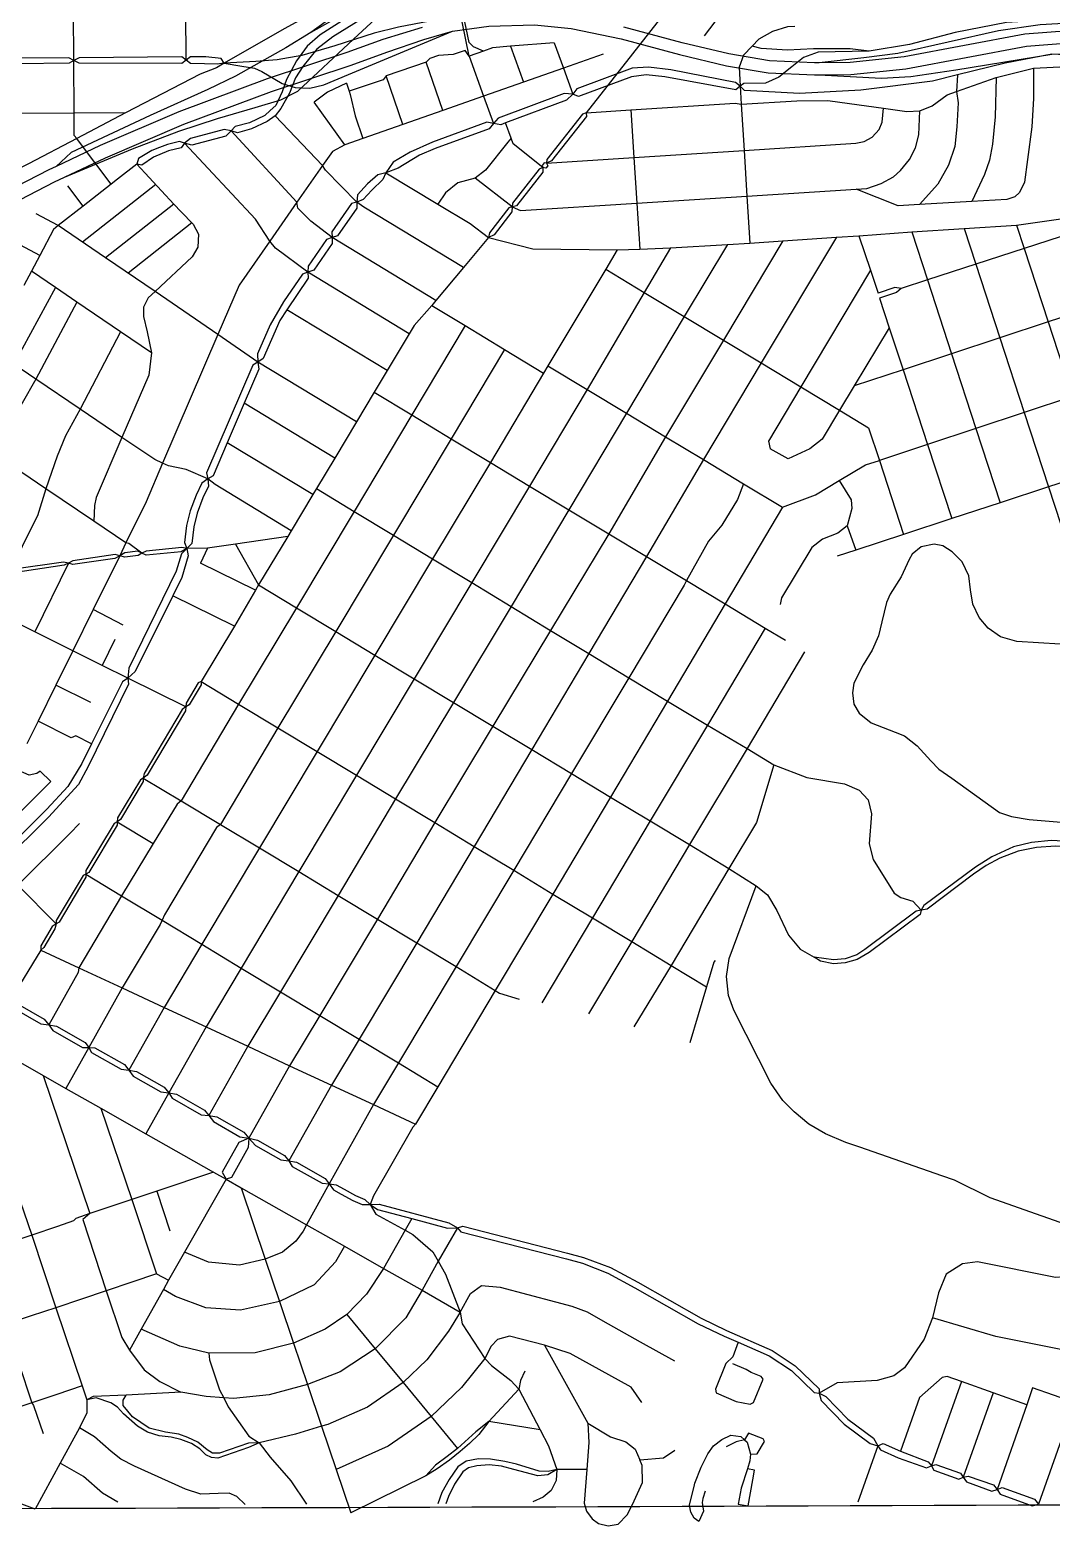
# Model space of a CAD drawing. Extents: x 0 to 264, y 89 to 356.
# Drawn here: x 126.27 to 159.92, y 90.95 to 140.43 of the extents above; entities that cross this region are included whole.
import ezdxf

# ---------------------------------------------------------------- set-up
doc = ezdxf.new("R2010")
doc.units = 0
doc.layers.get('0').update_dxf_attribs({"linetype": 'CONTINUOUS'})

msp = doc.modelspace()

# ---------------------------------------------------------------- linework, layer by layer
at = {"color": 4}
for points in [[(127.808081, 136.856831), (127.728706, 136.959357), (127.725404, 137.688063), (127.716593, 139.427701), (127.707774, 141.028428), (127.700055, 142.545373), (127.697786, 143.137379), (127.691236, 144.417299)], [(141.95447, 144.089879), (138.274558, 141.936831), (136.237266, 140.753925), (135.515172, 140.353742)], [(149.728812, 144.268472), (149.631798, 144.233194), (149.308783, 143.821988), (149.282339, 143.697412), (144.577153, 137.707909), (144.593691, 137.58223), (143.442755, 136.119306), (143.274082, 136.049853)], [(127.404591, 135.584627), (129.646937, 136.517284), (131.172701, 137.09606), (132.447109, 137.519393), (133.687343, 137.876579), (134.529601, 138.132343), (135.086327, 138.412361), (136.924079, 140.131049), (137.498447, 140.667935), (137.993436, 141.118827), (138.681353, 141.602796), (141.415381, 143.35125)], [(141.207022, 139.739689), (140.877394, 139.877492), (140.726363, 140.021911), (140.491546, 141.16954), (140.293107, 142.305044), (140.079236, 142.285204), (139.499357, 142.709638), (138.927197, 143.012806), (138.649383, 142.953274), (138.20841, 142.933431), (136.902032, 143.278493), (136.758714, 143.442755)], [(138.649383, 142.953272), (138.295504, 142.841926), (137.854532, 142.195903), (137.57341, 141.894938), (137.114799, 141.499167), (136.659496, 141.16954), (135.515172, 140.353742)], [(140.730772, 139.564401), (140.401144, 141.188282), (140.278776, 141.602796), (139.894028, 142.149601), (139.393524, 142.555296), (138.863256, 142.785702), (138.649383, 142.953272)], [(139.141067, 142.386623), (135.824956, 140.275468), (135.401623, 139.898439), (135.049949, 139.417778), (134.71481, 138.798213), (134.578107, 138.393619), (134.368644, 137.947135), (134.183436, 137.776258), (134.005947, 137.611996), (133.493315, 137.378282), (133.028089, 137.257014), (132.894697, 137.109287), (132.719408, 136.939514), (131.597135, 136.637449), (131.362317, 136.706901)], [(131.407518, 139.438724), (131.399785, 141.047171), (131.395397, 142.189287)], [(148.473143, 140.23909), (148.829228, 140.699905), (149.178699, 141.061502), (149.484072, 141.333801), (150.01875, 141.641381), (150.524766, 141.864072), (150.926049, 142.000772), (151.281034, 141.991966)], [(136.276952, 141.366875), (135.388395, 140.879601), (134.637639, 140.467292), (132.665391, 139.333994), (132.411831, 139.188472), (131.877153, 138.981217), (129.412117, 137.69909), (127.808081, 136.856831), (126.226093, 136.026703), (125.569046, 135.705895), (124.833724, 135.270435), (124.059817, 134.915453), (123.936345, 134.77875), (123.108421, 134.357621), (122.527438, 133.977284), (120.883714, 132.882569), (120.392032, 132.64224), (120.272968, 132.408524), (119.35795, 131.656667), (118.728465, 131.024974), (118.337101, 130.550928), (117.935815, 129.924748), (117.723048, 129.484879)], [(137.626327, 141.059298), (136.241674, 140.210424), (135.710303, 139.797014), (135.249488, 139.232569), (135.014671, 138.851129), (134.816232, 138.355036), (134.530702, 137.852328), (134.342186, 137.607588), (134.084218, 137.42348), (133.566075, 137.180947), (133.106363, 137.040939), (132.894697, 137.109287)], [(140.682266, 140.853143), (139.437621, 140.718647), (138.401338, 140.524619), (137.599869, 140.326181), (136.306718, 139.908359), (135.218619, 139.586451), (134.40723, 139.451952), (133.702778, 139.391319), (132.665391, 139.333994)], [(140.179558, 140.391224), (141.377899, 140.553282), (142.882716, 140.605095), (144.087672, 140.482726), (145.735808, 140.139869), (147.649627, 139.622829), (149.204053, 139.256824), (150.578783, 139.022006), (152.095728, 138.959167), (152.237942, 138.960296)], [(161.276769, 140.702123), (159.714627, 140.749514), (158.422577, 140.677855), (156.729244, 140.346024), (155.226631, 139.956867), (153.894894, 139.730869), (152.218099, 139.704425), (151.736338, 139.526933), (151.354894, 139.22156), (150.929357, 138.877602), (150.486181, 138.678062), (149.777317, 138.667027), (149.652742, 138.577732), (149.51053, 138.460869), (147.176685, 138.893022), (146.557117, 138.96027), (146.079766, 138.890815), (144.329105, 138.242588), (144.146103, 138.315347)], [(160.471996, 140.400064), (159.02671, 140.289819), (155.050242, 139.543474), (153.274228, 139.362677), (152.250069, 139.354944), (152.102343, 139.353809), (150.619576, 139.415545), (149.282325, 139.643747), (147.745537, 140.006448), (145.82731, 140.523488)], [(151.453012, 140.542258), (151.208272, 140.540001), (150.720998, 140.384558), (150.266798, 140.133205), (150.044105, 139.899489)], [(161.276769, 140.702109), (159.529419, 140.606199), (158.161301, 140.406659), (154.84519, 139.660314), (153.720713, 139.513688), (152.250069, 139.354938)], [(139.184061, 140.508081), (137.885399, 140.11341), (136.701389, 139.690077), (134.074298, 138.819159), (131.171597, 137.737675), (128.578681, 136.626425), (127.135599, 135.942917), (126.887551, 135.824956), (125.467621, 135.089635)], [(135.515172, 140.353742), (134.689452, 139.838907), (133.64545, 139.246901), (133.034704, 138.913966), (132.127405, 138.476301), (130.223506, 137.616407), (127.621769, 136.39822), (127.135599, 135.942917)], [(127.404591, 135.584627), (128.758377, 136.225139), (131.333655, 137.329774), (134.218714, 138.404645), (136.843603, 139.274463), (138.022101, 139.696692), (139.235877, 140.115617), (140.179558, 140.391224)], [(132.665391, 139.333994), (133.244167, 139.2458), (133.661988, 139.173037), (133.907829, 139.069411), (134.568187, 138.67474), (135.004748, 138.538037), (135.484306, 138.511593), (135.94402, 138.620734), (136.758714, 138.966897), (140.179558, 140.391238)], [(152.237942, 138.96027), (153.295172, 138.967975), (155.105365, 139.15208), (159.078524, 139.897324), (160.487431, 140.005362), (162.089262, 140.004233), (163.802438, 139.983292), (165.01401, 139.907224), (166.232197, 140.032901), (167.597006, 140.363629)], [(159.916371, 139.634956), (164.599496, 139.647092), (165.886034, 139.827892), (167.597006, 140.363671)], [(131.407518, 139.438724), (131.265303, 139.543454), (127.887456, 139.515909), (127.716579, 139.427715), (127.555625, 139.335095), (124.186597, 139.297613), (124.036667, 139.406754)], [(145.144905, 139.632752), (143.830808, 139.173037), (142.518915, 138.713326), (141.203714, 138.253611), (139.866466, 137.785077), (138.551268, 137.325365), (137.227248, 136.862343), (136.638549, 136.656188), (136.229547, 136.431294), (135.898819, 135.966067), (135.060972, 134.762215), (134.165797, 133.477883), (133.160381, 132.033699), (132.46034, 130.408717), (130.638019, 126.173176), (130.091214, 124.896564), (129.426451, 123.549393), (129.224704, 123.123856), (128.350478, 121.352248), (127.681301, 119.995157), (127.124576, 118.867369), (126.536978, 117.676744), (126.167665, 116.929298)], [(132.665391, 139.333994), (132.566173, 139.496049), (132.062361, 139.551173), (131.551937, 139.544569), (131.407518, 139.438736), (131.266407, 139.324072), (127.887456, 139.336207), (127.716579, 139.427709)], [(143.523228, 140.007577), (142.090069, 139.902847), (141.502474, 139.847726), (141.207022, 139.739689), (140.730772, 139.564401), (140.599583, 139.755121), (140.199401, 139.619522), (139.718742, 139.595279), (139.429905, 139.489445), (139.316353, 139.376997), (138.000051, 138.917274), (137.897526, 138.787189), (136.77966, 138.418976)], [(140.730772, 139.564401), (141.203714, 138.253611), (141.528933, 137.35072)], [(142.090069, 139.902847), (142.518915, 138.713326)], [(143.523228, 140.007577), (143.830808, 139.173037), (144.146103, 138.315347)], [(150.044105, 139.89954), (149.759678, 139.60409), (149.622978, 139.209419), (149.652742, 138.577726), (149.682508, 137.992335), (149.778421, 136.468776), (149.874331, 134.960651)], [(161.244791, 139.57322), (159.916362, 139.634956), (158.371867, 139.343915), (156.810826, 138.952551), (155.979591, 138.745296), (153.625903, 138.445435), (151.600738, 138.342909), (149.790548, 138.441024), (149.652742, 138.577726)], [(153.894894, 139.730869), (153.277533, 139.806937), (152.061553, 139.810239), (151.211579, 139.771653), (150.345069, 139.82457), (150.044105, 139.899534)], [(152.237942, 138.96027), (154.308308, 138.841206), (155.269627, 138.901842), (156.753498, 139.116813), (159.916371, 139.634956)], [(127.716579, 139.427701), (127.554522, 139.514792), (124.195417, 139.509288), (124.036667, 139.406763), (123.872405, 139.31856), (120.355651, 139.292116), (116.831181, 139.281067), (116.674635, 139.354927)], [(132.665391, 139.333994), (132.42947, 139.300921), (132.020468, 139.320761), (131.551937, 139.323019), (131.407518, 139.438775)], [(139.866466, 137.785077), (139.316353, 139.376988)], [(149.652742, 138.577726), (149.496199, 138.701199), (147.371813, 139.117917), (146.632083, 139.202803), (146.094097, 139.170833), (144.273984, 138.49284), (144.146103, 138.315347), (143.939949, 138.122423), (141.928012, 137.371667), (141.768158, 137.312135), (141.528933, 137.35072)], [(159.306728, 139.179653), (159.304471, 138.172032), (159.251554, 137.239375), (159.115955, 136.173326), (159.014533, 135.417058), (158.851371, 135.078611), (158.695929, 134.936397), (158.433603, 134.85151), (157.278256, 134.784262), (155.561769, 134.68394), (154.852909, 134.643151), (153.471561, 135.189956)], [(156.773341, 138.406849), (158.079722, 138.864357), (159.306728, 139.179653), (160.39152, 139.234774), (160.646181, 139.131147), (160.785088, 138.907353), (160.765247, 138.570008), (160.617518, 137.069601), (160.355139, 134.412744), (160.435617, 134.244072), (160.593264, 133.759002), (161.382603, 131.344678), (162.184072, 128.891772), (162.987742, 126.431147), (163.790311, 123.971623), (164.585165, 121.53856), (165.284105, 119.464887)], [(136.689262, 138.682456), (136.065285, 138.38921), (135.625417, 138.052968)], [(136.689262, 138.682456), (136.77966, 138.418976)], [(138.551268, 137.325365), (138.000051, 138.917274)], [(183.695797, 138.717734), (182.080738, 138.184159), (180.485519, 137.657197), (178.896919, 137.132438), (177.302803, 136.605478), (175.706484, 136.078516), (174.118984, 135.553758), (172.527076, 135.027899), (170.936268, 134.50204), (169.344357, 133.976181), (167.753549, 133.450322), (166.153922, 132.922258), (164.580756, 132.401911), (162.988845, 131.876049), (161.382603, 131.344678), (159.794002, 130.819923), (158.204298, 130.294064), (156.61349, 129.768202), (155.017171, 129.242343), (153.408724, 128.712076)], [(156.810826, 138.952551), (156.773341, 138.406849), (156.831769, 138.033125), (156.79098, 137.247091), (156.723732, 136.601067), (156.516476, 135.983706), (156.164799, 135.355322), (155.561769, 134.68394)], [(158.079722, 138.864357), (158.048853, 137.574514), (157.962865, 136.668315), (157.855928, 136.141356), (157.694974, 135.671718), (157.278256, 134.784262)], [(136.638549, 136.656188), (135.625417, 138.052968)], [(136.77966, 138.418976), (136.817145, 138.309835), (136.971484, 137.603176), (137.227248, 136.862343)], [(144.146103, 138.315347), (143.860574, 138.338489), (141.687683, 137.531512), (141.528933, 137.350712), (141.390026, 137.174331), (139.61401, 136.532716), (139.093662, 136.306718), (138.390311, 135.885592), (137.982412, 135.733454)], [(144.577153, 137.707909), (146.053308, 137.802716), (149.482968, 138.023202), (149.682508, 137.992335), (151.513644, 138.097065), (152.533395, 138.111402), (153.25659, 138.013288), (154.366736, 137.863351), (155.136232, 137.752006), (155.567284, 137.769645), (155.97849, 137.939419), (156.462456, 138.297708), (156.773341, 138.406849)], [(129.412117, 137.69909), (127.725399, 137.688055), (124.045486, 137.666022), (120.357855, 137.638443), (116.683454, 137.619715)], [(140.544463, 132.616883), (137.263629, 134.600157), (137.03322, 134.768827), (135.995833, 135.813933), (135.898819, 135.966067), (134.342186, 137.607588)], [(142.146294, 134.614488), (142.419697, 134.484401), (146.250643, 134.729141), (149.874331, 134.960651), (153.471561, 135.189956), (153.827647, 135.211998), (154.296181, 135.37736), (154.701875, 135.595642), (154.935589, 135.810617), (155.231042, 136.17111), (155.425069, 136.55145), (155.532006, 136.980295), (155.567284, 137.769637)], [(144.577153, 137.707909), (144.458089, 137.661605), (143.284002, 136.167814), (143.274068, 136.049853), (143.322588, 135.964967), (143.25534, 135.880077), (143.16053, 135.905449)], [(143.274079, 136.049853), (146.153629, 136.235062), (149.778421, 136.468776), (153.455026, 136.7058), (153.73394, 136.755409), (153.997423, 136.90534), (154.231137, 137.156692), (154.327047, 137.397022), (154.366736, 137.863351)], [(146.053308, 137.802716), (146.153629, 136.235062), (146.250643, 134.729141), (146.346553, 133.221016)], [(132.894697, 137.109287), (132.664287, 137.156692), (131.560756, 136.855731), (131.362317, 136.706901), (131.247665, 136.555869), (130.828742, 136.454444), (130.337058, 136.23947), (129.949002, 135.98591), (129.789149, 136.012355)], [(139.63606, 131.528786), (136.219627, 133.601356), (135.514072, 134.139342), (135.089635, 134.564879), (135.060972, 134.762215), (132.894697, 137.109287)], [(141.528933, 137.35072), (141.311754, 137.392613), (139.5192, 136.736667), (138.789393, 136.414758), (138.222742, 136.076312), (137.982412, 135.733454), (137.892014, 135.512968), (137.526006, 135.161294), (137.236067, 134.845998), (137.03322, 134.768827)], [(143.16053, 135.905435), (142.178264, 136.681546), (142.107708, 136.875574), (141.928012, 137.371667)], [(131.362317, 136.706901), (131.19144, 136.764228), (130.795669, 136.662803), (130.529982, 136.559174), (130.277526, 136.46216), (129.838758, 136.197577), (129.789149, 136.012369), (129.151944, 135.515175), (128.943585, 135.352014), (128.024159, 134.635435), (127.200643, 133.991615), (127.042994, 133.85822), (126.590998, 133.003838), (126.319799, 132.491206), (126.070651, 132.019367)], [(128.943585, 135.352014), (127.932657, 136.689262), (127.808081, 136.856831)], [(135.420365, 132.457032), (134.348801, 133.246371), (134.165797, 133.477883), (133.690651, 134.20769), (131.362317, 136.706901)], [(142.107708, 136.875574), (141.999671, 136.738871), (141.273169, 135.821649), (140.931415, 135.557065), (140.351535, 135.399419), (139.952456, 135.066484), (139.695589, 134.699375)], [(143.274079, 136.049853), (143.198012, 136.058659), (143.131867, 135.973772), (143.16053, 135.905421), (143.152797, 135.749992), (142.286287, 134.647562), (142.14628, 134.614488)], [(184.492855, 136.268133), (182.882204, 135.735661), (181.285885, 135.207595), (179.698385, 134.68284), (178.103169, 134.155877), (176.511258, 133.628915), (174.919349, 133.103056), (173.327438, 132.577197), (171.736631, 132.050234), (170.144722, 131.524375), (168.553915, 130.998516), (166.952083, 130.468246), (165.377811, 129.947899), (163.78921, 129.423143), (162.184072, 128.891772), (160.597672, 128.367014), (159.005764, 127.841155), (157.414956, 127.314192), (155.821944, 126.78723), (154.234444, 126.262474)], [(117.510278, 127.809185), (118.402145, 129.008629), (119.486937, 130.377847), (120.455972, 131.377752), (121.447058, 132.236546), (122.568228, 133.030296), (124.323297, 134.03902), (125.663853, 134.697171), (127.081579, 135.431389), (127.404591, 135.584627)], [(129.789149, 136.012369), (131.010643, 134.701579), (131.250972, 134.443611), (131.641232, 134.040121), (131.815417, 133.706085), (131.797778, 133.280548), (131.605954, 132.961944), (130.394383, 131.822032), (130.156258, 131.609262), (130.012942, 131.303889), (130.007439, 131.002924), (130.133115, 130.494704), (130.270919, 129.80348), (130.180512, 129.065954), (129.298567, 127.017639), (128.445285, 125.038776), (128.390165, 124.773092), (128.369224, 124.263768)], [(137.982412, 135.733454), (137.717829, 135.664002), (137.385998, 135.366345), (137.058575, 135.00034), (137.033231, 134.768827), (137.030962, 134.567083), (136.39927, 133.659784), (136.219573, 133.601356)], [(137.982412, 135.733454), (139.695589, 134.699375), (140.761641, 134.056659), (141.363567, 133.596944), (142.822083, 133.225424), (145.606824, 133.19898), (146.346553, 133.221008), (147.361893, 133.26401), (149.231615, 133.367639), (149.972449, 133.416147), (151.061649, 133.491111)], [(143.16053, 135.905435), (143.032647, 135.848107), (142.152909, 134.729141), (142.146305, 134.614488), (142.133058, 134.450226), (141.54877, 133.68955), (141.363562, 133.596944)], [(128.024159, 134.635435), (127.515936, 135.29579)], [(130.412022, 135.344298), (128.001006, 133.448117)], [(142.146294, 134.614488), (140.931415, 135.557065)], [(131.010643, 134.701579), (128.759478, 132.932178)], [(137.03322, 134.768827), (136.859035, 134.720322), (136.213012, 133.790972), (136.219616, 133.601356)], [(142.146294, 134.614488), (142.034949, 134.577006), (141.403256, 133.755694), (141.363567, 133.596944), (140.544463, 132.616883), (139.63606, 131.528786), (139.50046, 131.366728), (138.918377, 130.708578), (138.749704, 130.427456)], [(149.874331, 134.960651), (149.972449, 133.416147)], [(137.021093, 127.535782), (133.776641, 129.491494), (132.46034, 130.408717), (130.394383, 131.822032), (128.759478, 132.932178), (127.200643, 133.991615), (126.478549, 134.376363)], [(131.601546, 134.07981), (129.504722, 132.426162)], [(151.061649, 133.491111), (152.823333, 133.609072), (153.564167, 133.658681), (155.299393, 133.786564), (157.026901, 133.895702), (158.753308, 134.002639), (160.435617, 134.244072)], [(126.590998, 133.003838), (125.29454, 133.69947), (125.222881, 133.795383)], [(136.219627, 133.601356), (136.033315, 133.5308), (135.426978, 132.657675), (135.420374, 132.457032), (135.426969, 132.261901), (134.729133, 131.219002), (134.492117, 130.86402), (133.951926, 129.614967), (133.776641, 129.491494)], [(152.823333, 133.609072), (150.346173, 129.469444), (148.441173, 126.288933), (146.563732, 123.10401), (144.665347, 119.906963), (142.787909, 116.746294), (140.892829, 113.556963), (139.005468, 110.379758), (137.103776, 107.206963), (136.197577, 105.693326), (134.794185, 103.199627)], [(136.219627, 133.601356), (136.219627, 133.399609), (135.612186, 132.527588), (135.420365, 132.457032)], [(153.564167, 133.658681), (153.937891, 132.529792)], [(155.299393, 133.786564), (155.817533, 132.204576), (156.61349, 129.768202), (157.414956, 127.314192), (158.214218, 124.865694)], [(160.593264, 133.759002), (159.001353, 133.240859), (157.411649, 132.722716), (155.817533, 132.204576)], [(157.026901, 133.895702), (157.411649, 132.722716), (158.204298, 130.294064), (159.005764, 127.841155), (159.80723, 125.387145), (160.615311, 122.914393)], [(158.753308, 134.002639), (159.001353, 133.240859)], [(145.606824, 133.198966), (145.225381, 132.559558), (143.324792, 129.376842), (143.179269, 129.133202), (141.428611, 126.198534), (139.524715, 123.019123), (137.628534, 119.855147), (135.724635, 116.679046), (133.828454, 113.504046), (131.932274, 110.33125), (130.69204, 108.255373), (129.523465, 106.188315)], [(147.361893, 133.26401), (146.496484, 131.792266), (144.615738, 128.598524), (142.721762, 125.419115), (140.815658, 122.2375), (138.920581, 119.075731), (137.016685, 115.898524), (135.123812, 112.723524), (133.226528, 109.548524), (132.072284, 107.618169), (130.845278, 105.438662), (130.087909, 104.095903)], [(149.231615, 133.367639), (147.810581, 130.999619), (145.904478, 127.820208), (144.014912, 124.639697), (142.107708, 121.455877), (140.213732, 118.296312), (138.308732, 115.118004), (136.419167, 111.941901), (134.518575, 108.768004), (133.447014, 106.975453), (132.159375, 104.693421)], [(151.061649, 133.491111), (149.100424, 130.221301), (147.19322, 127.041893), (145.332317, 123.845947), (143.410782, 120.666535), (141.506883, 117.516893), (141.419792, 117.373578), (139.600782, 114.337482), (137.710113, 111.163585), (135.809522, 107.988585), (134.818436, 106.334938), (133.47678, 103.945972)], [(159.001353, 133.240859), (159.794002, 130.819923), (160.597672, 128.367014), (161.402449, 125.9108), (162.203915, 123.464506), (162.974514, 121.133966)], [(130.27091, 129.80348), (129.252266, 130.495808), (127.816901, 131.473662), (127.109141, 131.954324), (126.319799, 132.491206)], [(135.420365, 132.457032), (135.241769, 132.390885), (134.614488, 131.486893), (134.17572, 130.726217), (133.761206, 129.765998), (133.776644, 129.491494), (133.801985, 129.264393), (133.320223, 128.142119), (132.761301, 126.840147), (132.297178, 125.756458), (132.129609, 125.655036)], [(138.749704, 130.427456), (135.420365, 132.457032)], [(145.225381, 132.559558), (146.496484, 131.792266), (147.810581, 130.999619), (149.100424, 130.221301), (150.346173, 129.469444), (151.649244, 128.68231), (152.926963, 127.91171), (153.88277, 127.335139), (154.234444, 126.262474), (155.03481, 123.825)], [(153.937891, 132.529792), (151.649244, 128.68231), (150.58981, 126.900782), (150.644931, 126.639506)], [(153.937891, 132.529792), (154.190347, 131.764704)], [(155.817533, 132.204576), (154.949923, 131.92125), (154.745972, 131.949912), (154.190347, 131.764704)], [(127.109141, 131.954324), (125.737716, 129.429758)], [(154.949923, 131.92125), (154.798889, 131.786754), (154.244367, 131.601546)], [(127.816901, 131.473662), (126.465322, 128.935869), (126.014426, 128.142119), (125.656137, 127.693428), (124.685998, 126.757467)], [(138.029817, 129.223603), (134.729141, 131.219002)], [(139.50046, 131.366728), (140.59848, 130.699758), (141.893838, 129.913724), (143.179269, 129.133202)], [(154.244367, 131.601546), (154.562968, 130.631407)], [(140.59848, 130.699758), (138.837899, 127.759576), (136.93841, 124.584576), (135.040026, 121.413984), (133.140537, 118.240088), (131.244357, 115.055165), (131.112065, 114.950435), (130.324931, 113.648465), (129.28534, 111.928673), (127.881944, 109.55955), (127.857702, 109.398593), (126.888666, 107.682109)], [(154.562968, 130.631407), (153.408724, 128.712076), (152.926963, 127.91171), (152.353699, 126.958107), (151.942492, 126.642814), (151.229218, 126.317595), (150.644931, 126.639506)], [(154.562968, 130.631407), (155.017171, 129.242343), (155.821944, 126.78723), (156.62231, 124.344244)], [(129.252266, 130.495808), (127.918326, 127.9525), (127.442076, 127.071659), (127.167569, 126.400278), (126.789437, 125.329817), (126.521546, 124.442361), (126.216173, 123.831615), (125.604324, 122.594689), (124.99027, 121.335713), (123.854766, 119.009583)], [(138.749704, 130.427456), (138.029817, 129.223603), (137.599869, 128.504817), (137.021093, 127.535782), (136.304514, 126.338542), (135.702588, 125.332022), (135.586831, 125.139097), (134.872456, 123.948472), (134.754496, 123.753341), (133.798688, 122.161433), (133.697266, 121.987248), (133.006042, 120.804342), (131.904715, 118.986433), (131.902457, 118.876188), (131.506685, 118.212526), (131.401955, 118.146381)], [(134.872456, 123.948472), (132.362222, 125.473133), (132.129609, 125.655036), (131.407518, 125.964817), (130.833151, 126.08829), (130.638019, 126.173176), (130.375643, 126.287829), (129.298567, 127.017639), (127.918326, 127.9525), (126.465322, 128.935869), (125.737716, 129.429758), (124.979244, 129.942387)], [(141.893838, 129.913724), (140.13546, 126.976849), (138.233768, 123.800746), (136.335381, 120.633465), (134.432588, 117.459565), (132.539715, 114.276849), (132.406319, 114.17322), (130.696451, 111.303593), (130.620381, 111.122796), (130.561952, 110.983889), (129.307387, 108.893681), (128.208264, 106.93356), (127.453099, 105.589697)], [(133.776641, 129.491494), (133.602456, 129.397785), (132.08, 125.850165), (132.129609, 125.655036), (131.925658, 125.50841), (131.742657, 125.122562), (131.547526, 124.597803), (131.427361, 124.114938), (131.35901, 123.557109), (131.437284, 123.359774)], [(143.324792, 129.376842), (144.615738, 128.598524), (145.904478, 127.820208), (147.19322, 127.041893), (148.441173, 126.288933), (149.76409, 125.490772), (151.041806, 124.719072), (152.127701, 125.131381), (152.911528, 125.601016), (153.77473, 126.112544), (154.234444, 126.262474)], [(136.304514, 126.338542), (133.320234, 128.142119)], [(137.599869, 128.504817), (138.837899, 127.759576), (140.13546, 126.976849), (141.428611, 126.198534), (142.721762, 125.419115), (144.014912, 124.639697), (145.332317, 123.845947), (146.563732, 123.10401), (147.889956, 122.304748), (149.157752, 121.540764), (150.480669, 120.743706), (151.143228, 120.343524)], [(129.957822, 123.21205), (129.521258, 123.528447), (129.426451, 123.549387), (128.369218, 124.263768), (126.789437, 125.329817), (124.685998, 126.757467), (123.44466, 127.599722)], [(135.586831, 125.139097), (132.761301, 126.840147)], [(162.987742, 126.431147), (161.402449, 125.9108), (159.80723, 125.387145), (158.214218, 124.865694), (156.62231, 124.344244), (155.03481, 123.825), (153.456129, 123.30796), (152.848688, 123.108421)], [(132.129609, 125.655036), (132.149449, 125.416911), (131.96314, 125.027752), (131.776828, 124.526147), (131.66438, 124.070841), (131.597132, 123.527343), (131.437281, 123.359774), (131.482482, 123.119444), (131.267508, 122.409481), (130.969853, 121.806451), (129.738436, 119.309444), (129.494799, 119.091162)], [(149.76409, 125.490772), (149.562343, 124.979244), (149.050815, 124.124861), (148.609843, 123.605617), (147.889956, 122.304748), (147.808377, 122.157022), (145.98606, 119.108801), (144.100903, 115.954748), (142.197006, 112.768724), (140.298619, 109.595928), (138.39803, 106.42534), (137.575617, 105.053915), (136.118202, 102.448871), (135.378472, 101.095088), (135.268228, 100.888933), (135.022387, 100.558202), (134.582518, 100.202119), (134.014766, 99.968403), (133.171407, 99.764452), (132.150556, 99.869185), (131.361214, 100.197708)], [(135.702588, 125.332022), (136.93841, 124.584576), (138.233768, 123.800746), (139.524715, 123.019123), (140.815658, 122.2375), (142.107708, 121.455877), (143.410782, 120.666535), (144.665347, 119.906963), (145.98606, 119.108801), (147.25716, 118.338202), (148.572361, 117.542248), (149.877639, 116.778264), (150.755172, 116.244689), (151.85099, 115.819149), (153.092325, 115.619609), (153.569678, 115.409046), (153.864028, 115.092647), (153.970965, 114.625216), (153.893794, 113.640746), (154.029393, 113.127014), (154.721718, 112.019072), (154.944408, 111.873549), (155.337978, 111.748976), (155.611381, 111.456831)], [(152.911528, 125.601016), (153.303992, 124.96822), (153.326033, 124.68269), (153.171692, 124.108326)], [(151.041806, 124.719072), (149.157752, 121.540764), (147.25716, 118.338202), (145.384131, 115.180841), (143.489053, 111.987101), (141.589565, 108.814306), (139.7, 105.638202), (138.967986, 104.411199), (138.869869, 104.308673), (137.58223, 102.050895), (137.465373, 101.768673)], [(134.754496, 123.753341), (133.035808, 123.505296), (132.114174, 123.371901), (131.437284, 123.359765), (131.249869, 123.257248), (130.092317, 123.142595), (129.957822, 123.21205)], [(153.1717, 124.108326), (152.871839, 123.864689), (152.36803, 123.665147), (152.013048, 123.390643), (151.008732, 121.736996), (150.972353, 121.518717)], [(153.1717, 124.108326), (153.456129, 123.30796)], [(131.437284, 123.359774), (131.257588, 123.186692), (131.085607, 122.611224), (129.530077, 119.42079), (129.494799, 119.091162), (129.512438, 118.896034), (128.187317, 116.189565), (127.868714, 115.597562), (126.879835, 114.514974), (125.369506, 113.014565), (125.172171, 112.981494)], [(129.957822, 123.21205), (129.824426, 123.269375), (129.393377, 123.219766), (129.224704, 123.123856), (129.06375, 123.036762), (127.686813, 122.835018), (127.542394, 122.878012)], [(131.437284, 123.359774), (131.266407, 123.393951), (130.095625, 123.277091), (129.957822, 123.21205), (129.833246, 123.129367), (129.396685, 123.078655), (129.224704, 123.123856)], [(132.114174, 123.371901), (131.884869, 122.875808)], [(133.035808, 123.505296), (133.798688, 122.161433), (135.040026, 121.413984), (136.335381, 120.633465), (137.628534, 119.855147), (138.920581, 119.075731), (140.213732, 118.296312), (141.506883, 117.516893), (142.787909, 116.746294), (144.100903, 115.954748), (145.384131, 115.180841), (146.693819, 114.391502), (147.988074, 113.612083), (149.283428, 112.831564), (150.180808, 112.257197)], [(160.906353, 120.167146), (158.765435, 120.29613), (158.21973, 120.45488), (157.812935, 120.743718), (157.522994, 121.085472), (157.309123, 121.529752), (157.23526, 122.003797), (157.175728, 122.461305), (156.961857, 122.918813), (156.635537, 123.255055), (156.325756, 123.450186), (156.038019, 123.508615), (155.61579, 123.417113), (155.319236, 123.177884), (155.213403, 123.001495), (154.956535, 122.433743), (154.593838, 121.862686), (154.472569, 121.585976), (154.316024, 120.950976), (154.206883, 120.491261), (153.998524, 120.010603), (153.703074, 119.537658), (153.391085, 118.926912), (153.348089, 118.606104), (153.396597, 118.240099), (153.566371, 117.93693), (153.969861, 117.624942), (154.755895, 117.316261), (155.063472, 117.190585), (155.484601, 116.869777), (155.93329, 116.374785), (156.193465, 116.092563), (156.619002, 115.799317), (158.18776, 114.672632), (158.586839, 114.53924), (159.167822, 114.441122), (161.264645, 114.260325)], [(127.542394, 122.878012), (127.370417, 122.914393), (125.753151, 122.678472), (125.604324, 122.594689), (125.432343, 122.509799), (123.370797, 122.209938), (123.175669, 122.239704)], [(129.224704, 123.123856), (129.070365, 123.162438), (127.683506, 122.959591), (127.542394, 122.878012), (127.396875, 122.811867), (125.732204, 122.556103), (125.604324, 122.594689)], [(127.542394, 122.878012), (126.426736, 120.620234)], [(133.697266, 121.987248), (131.884869, 122.875808)], [(131.402006, 118.146381), (129.494799, 119.091162), (128.644825, 119.515599), (127.681301, 119.995157), (126.426736, 120.620234), (124.99027, 121.335713), (123.175669, 122.239704)], [(133.006042, 120.804342), (130.969853, 121.806451)], [(129.338256, 120.834105), (128.350478, 121.352248)], [(150.480669, 120.743706), (148.572361, 117.542248), (146.693819, 114.391502), (144.792127, 111.199967), (143.120841, 108.407508)], [(129.062647, 120.365574), (128.644825, 119.515599)], [(151.774923, 119.963187), (149.877639, 116.778264), (147.988074, 113.612083), (146.084174, 110.419444), (144.656528, 108.038194)], [(127.128984, 111.002631), (125.8667, 112.279244), (125.172171, 112.981494), (124.26928, 113.894306), (123.178976, 114.995633), (122.870296, 116.188465), (122.577047, 116.540139), (122.065519, 116.994342), (120.030435, 118.007474), (117.843213, 119.095574)], [(129.494799, 119.091162), (129.321718, 118.975409), (128.299766, 116.933706), (127.974547, 116.283272), (127.51704, 115.530314), (126.823611, 114.786173), (125.207449, 113.177726), (125.172171, 112.981494), (125.131381, 112.777544), (123.790826, 111.444704), (123.540574, 111.34659)], [(128.277716, 118.297412), (127.124576, 118.867369)], [(131.904715, 118.986433), (131.808801, 118.934619), (131.408619, 118.265442), (131.402015, 118.146381), (131.387669, 118.01409), (130.126489, 115.905139), (129.999712, 115.80151)], [(131.904715, 118.986433), (133.140537, 118.240088), (134.432588, 117.459565), (135.724635, 116.679046), (137.016685, 115.898524), (138.308732, 115.118004), (139.600782, 114.337482), (140.892829, 113.556963), (142.197006, 112.768724), (143.489053, 111.987101), (144.792127, 111.199967), (146.084174, 110.419444), (147.375121, 109.638925), (148.544799, 108.932266)], [(131.402006, 118.146381), (131.285147, 118.061494), (130.028377, 115.959159), (129.999715, 115.80151), (130.000843, 115.69678), (129.25009, 114.445522), (129.136538, 114.359532)], [(128.299766, 116.933706), (127.779419, 117.191674), (127.631692, 117.124426), (126.536978, 117.676744)], [(125.037672, 115.495036), (125.892058, 114.631831), (126.953699, 115.689064), (126.602022, 116.027508)], [(126.602022, 116.027508), (126.499496, 115.96026), (126.243732, 115.900731), (125.895365, 116.053966), (125.77079, 116.146572)], [(129.999715, 115.80151), (129.903801, 115.7508), (129.14974, 114.491824), (129.136504, 114.359532), (129.139812, 114.255903), (128.203847, 112.692657), (128.107937, 112.640841)], [(129.999715, 115.80151), (131.244357, 115.055165), (132.539715, 114.276849), (133.828454, 113.504046), (135.123812, 112.723524), (136.419167, 111.941901), (137.710113, 111.163585), (139.005468, 110.379758), (140.298619, 109.595928), (141.589565, 108.814306), (141.729576, 108.723907), (142.371188, 108.528776)], [(150.755172, 116.244689), (150.188524, 114.345201)], [(127.903992, 114.307716), (127.578776, 113.984704), (125.8667, 112.279244)], [(129.13651, 114.359532), (129.042803, 114.312127), (128.112353, 112.757701), (128.107951, 112.640841), (128.113446, 112.541623), (127.232605, 111.065468), (127.128976, 111.002631)], [(129.13651, 114.359532), (130.324931, 113.648465)], [(150.188524, 114.345201), (149.283428, 112.831564), (147.375121, 109.638925), (146.155833, 107.613758)], [(162.008783, 113.250486), (161.7442, 113.422467), (160.985728, 113.614287), (160.282379, 113.726736), (159.895424, 113.749878), (159.239478, 113.679323), (158.65519, 113.539315), (157.943019, 113.216303), (157.397317, 112.871242), (155.700676, 111.606753), (155.611381, 111.456823), (155.580512, 111.310208), (153.903714, 110.056744), (153.509046, 109.832953), (153.108863, 109.719401), (152.727423, 109.694057), (152.291963, 109.77674), (152.084704, 109.91344)], [(169.012526, 111.945208), (168.882438, 112.090731), (168.257361, 111.971667), (167.572752, 111.989306), (166.335826, 112.275939), (162.250216, 113.287968), (162.008783, 113.250486), (161.694591, 113.240552), (160.7917, 113.477576), (160.395928, 113.536005), (160.031024, 113.567975), (159.409254, 113.523878), (158.802917, 113.401509), (158.202091, 113.168896), (157.746787, 112.92636), (157.336685, 112.636421), (155.812022, 111.490997), (155.611381, 111.45682)], [(128.107942, 112.640841), (128.01644, 112.596744), (127.128984, 111.112873), (127.128984, 111.002631), (127.08599, 110.842778), (126.726597, 110.227621), (126.626276, 110.143838)], [(128.107942, 112.640841), (129.28534, 111.928673), (130.620381, 111.122796), (131.932274, 110.33125), (133.226528, 109.548524), (134.518575, 108.768004), (135.809522, 107.988585), (137.103776, 107.206963), (138.39803, 106.42534), (139.7, 105.638202)], [(161.309843, 100.778688), (157.880183, 101.982544), (156.707197, 102.571242), (156.289375, 102.714558), (153.590625, 103.654931), (153.136422, 103.812577), (152.460633, 104.097006), (151.917135, 104.413403), (151.429861, 104.816893), (151.058341, 105.193925), (150.662569, 105.762778), (149.444383, 108.161667), (149.271301, 108.64894), (149.201849, 109.271813), (149.285633, 109.860512), (150.180808, 112.257197)], [(150.180808, 112.257197), (150.551224, 111.955131), (150.864313, 111.443603), (151.242449, 110.636623), (151.622785, 110.176911), (152.084704, 109.913428)], [(155.611381, 111.456831), (155.447117, 111.418246), (153.757091, 110.159272), (153.498019, 109.986188), (153.109964, 109.850592), (152.725216, 109.816415), (152.084704, 109.913428)], [(127.128984, 111.002631), (127.001103, 110.917744), (126.626276, 110.27723), (126.626276, 110.143838), (125.653933, 108.540903)], [(124.679383, 110.171397), (124.695921, 109.999419), (125.071849, 109.439383), (125.433447, 108.646736), (125.653933, 108.540903), (125.854576, 108.374437), (126.737621, 107.870625), (126.888655, 107.682109)], [(126.626276, 110.143838), (127.881944, 109.55955), (129.307387, 108.893681), (130.69204, 108.255373), (132.072284, 107.618169), (133.447014, 106.975453), (134.818436, 106.334938), (136.197577, 105.693326), (137.575617, 105.053915), (138.967986, 104.411199)], [(148.831433, 109.803187), (148.786232, 109.739244), (148.544799, 108.932266), (147.992482, 107.087899)], [(125.653933, 108.540903), (125.748742, 108.21348), (126.632891, 107.714079), (126.888655, 107.682109), (127.144419, 107.639115), (128.092508, 107.10223), (128.208264, 106.93356)], [(126.888655, 107.682109), (127.024254, 107.491389), (128.003213, 106.936867), (128.208264, 106.933565), (128.408907, 106.922525), (129.38125, 106.371308), (129.523465, 106.188304)], [(124.790728, 107.098925), (126.702343, 106.015234), (127.453099, 105.589697), (128.607343, 104.934853), (130.087909, 104.095903), (132.317022, 102.830314), (132.724923, 102.599905), (133.221016, 102.318786), (135.378472, 101.095088), (136.623117, 100.389532), (137.910756, 99.660826), (139.179653, 98.940939), (140.437526, 98.219949), (140.777076, 98.834002), (141.138673, 99.101893), (141.754931, 99.044565), (143.570633, 98.565008), (144.115234, 98.420592), (144.611327, 98.237588), (145.133881, 97.941034), (146.355373, 97.248706), (147.494185, 96.61591)], [(128.208264, 106.93356), (128.293151, 106.772606), (129.271006, 106.218081), (129.523465, 106.188315), (129.782533, 106.144218), (130.693143, 105.627178), (130.845278, 105.438662)], [(124.393853, 106.437467), (124.907588, 104.926034), (125.433447, 103.381528), (126.326415, 100.754437), (127.125676, 98.367675), (127.987778, 95.794601), (128.138812, 95.338194), (128.147617, 94.907145), (127.897365, 94.413256), (127.261276, 93.245782), (126.436659, 91.731042)], [(126.702343, 106.015234), (128.242438, 101.466605), (128.00652, 101.274784), (128.783732, 98.924401), (129.290851, 97.392022), (129.545512, 96.967588), (130.034992, 96.318256), (130.543213, 95.934609), (131.234437, 95.584035)], [(129.523465, 106.188315), (129.665676, 105.994287), (130.580694, 105.475044), (130.845278, 105.438662), (131.088915, 105.403385), (132.01716, 104.876425), (132.159375, 104.693421)], [(130.845278, 105.438662), (130.953315, 105.264481), (131.905815, 104.723187), (132.159375, 104.693421), (132.417343, 104.649324), (133.307006, 104.145512), (133.47678, 103.945972)], [(128.607343, 104.934853), (129.619375, 101.928524), (130.436276, 99.478925), (130.836458, 99.271667)], [(123.15803, 104.867606), (123.848151, 102.836926), (124.740018, 100.21204), (124.720178, 100.090772), (125.475345, 97.824174), (126.335234, 95.241181), (126.390355, 95.151883), (126.703447, 94.231356)], [(132.159375, 104.693421), (132.307101, 104.497189), (133.183534, 103.998889), (133.47678, 103.945972), (133.76231, 103.887544), (134.653074, 103.382631), (134.794185, 103.199627)], [(133.47678, 103.945972), (133.149357, 103.812577), (132.602551, 102.832518), (132.724923, 102.599905)], [(133.47678, 103.945972), (133.45694, 103.638395), (132.909031, 102.65723), (132.724926, 102.599905)], [(133.47678, 103.945972), (133.691754, 103.711155), (134.530702, 103.234905), (134.794185, 103.199627), (135.040026, 103.163246), (135.990322, 102.624159), (136.118202, 102.448871)], [(134.794185, 103.199627), (134.907734, 103.022135), (135.887796, 102.46651), (136.118202, 102.448871), (136.353019, 102.418004), (136.615399, 102.269174), (136.984715, 102.061919), (137.297803, 101.932935), (137.465373, 101.768673)], [(132.317022, 102.830314), (130.443992, 102.204133), (129.619375, 101.928524), (128.804678, 101.655121), (128.242438, 101.466605), (127.780519, 101.300139), (127.703351, 101.225175), (127.174185, 101.044375)], [(132.724923, 102.599905), (131.361214, 100.197708), (130.836458, 99.271667), (130.664478, 98.966294), (129.933567, 97.665424), (129.545512, 96.967588)], [(136.118202, 102.448871), (136.267032, 102.250435), (136.518385, 102.109324), (136.897621, 101.895453), (137.210713, 101.766466), (137.465373, 101.768724), (137.766338, 101.779708), (140.062701, 101.167859), (140.340512, 101.000289)], [(130.443992, 102.204133), (130.878351, 100.90216)], [(133.221016, 102.318786), (134.014766, 99.968403), (134.484401, 98.578238), (134.950728, 97.197994), (135.410442, 95.838699), (135.873465, 94.466173), (136.354123, 93.046242), (136.838089, 91.614185)], [(137.465373, 101.768673), (137.658297, 101.451173), (138.62072, 100.917595), (138.869869, 100.779792), (139.539046, 100.213143), (139.713228, 99.903359), (139.95466, 99.475617), (140.437526, 98.219949), (140.498158, 97.835201), (141.24671, 96.695285), (141.468297, 96.462675), (142.096685, 95.973194), (142.360165, 95.690972), (143.069028, 94.344905), (143.343534, 93.822353), (143.621345, 93.038524), (143.597102, 92.676926), (143.43284, 92.348403), (143.163849, 92.126813), (142.827606, 91.973578)], [(137.465373, 101.768673), (137.707909, 101.603308), (138.837899, 101.302343), (140.016397, 100.988151), (140.340512, 101.000286), (140.523516, 101.053194), (143.971919, 100.160226), (144.493367, 100.023524), (145.378619, 99.691692), (146.279306, 99.204419), (148.36841, 98.020409), (149.207361, 97.623534), (150.703359, 96.963176), (151.464035, 96.460468), (152.247865, 95.703099), (152.25557, 95.559784)], [(127.174185, 101.044375), (126.326415, 100.754437), (125.51723, 100.477726), (124.740018, 100.21204), (123.839331, 99.904463), (123.155826, 99.670746), (122.143794, 99.320175), (121.938742, 99.249619), (121.324686, 99.036849), (121.233187, 98.990548), (120.683074, 98.800928), (120.190285, 98.631155), (118.698699, 98.054583), (117.337197, 97.473603), (114.399218, 96.173838), (113.76973, 96.112101)], [(140.340512, 101.000278), (139.713228, 99.903359), (139.179653, 98.940939), (138.64277, 98.032536), (137.638454, 97.012785), (136.477595, 96.262032), (135.410442, 95.838699), (134.145954, 95.496944), (132.976276, 95.375676), (132.65106, 95.399919), (132.073385, 95.44072), (131.234437, 95.584035), (129.433063, 95.49474), (128.348272, 95.441824), (128.138812, 95.338194)], [(138.837899, 101.302343), (138.62072, 100.917595), (137.910756, 99.660826), (137.352924, 98.813056), (136.696978, 98.144982), (135.989218, 97.667631), (134.950728, 97.197994), (133.681831, 96.879393), (132.158272, 96.87389), (131.199159, 97.106494), (129.933567, 97.665424)], [(140.340512, 101.000278), (140.456268, 100.862474), (143.939949, 99.975018), (144.459192, 99.838315), (145.291528, 99.507588), (146.181188, 99.025826), (148.274704, 97.839609), (149.122474, 97.437222), (149.587701, 97.232171), (150.606345, 96.78348), (151.338359, 96.299514), (152.093524, 95.576319), (152.255581, 95.559781), (152.471659, 95.447335), (153.191546, 94.694375), (154.044825, 94.078117), (154.189244, 93.822353)], [(136.623117, 100.389532), (136.328768, 99.878004), (135.624313, 99.12284), (134.484401, 98.578238), (133.206685, 98.283889), (132.056849, 98.366572), (131.059149, 98.735885), (130.664478, 98.966294)], [(162.378099, 100.148099), (161.598681, 99.299228), (161.640574, 97.481319), (161.582145, 97.125234), (161.58985, 96.846319), (161.165424, 96.040442), (160.722248, 95.435208), (160.659408, 95.243385), (159.47099, 91.904123)], [(130.436276, 99.478925), (129.621579, 99.205522), (128.783732, 98.924401), (127.964627, 98.649897), (127.125676, 98.367675), (126.304367, 98.097577), (125.47534, 97.824174), (124.619853, 97.543056), (123.818385, 97.279576), (122.939748, 96.912467), (121.913385, 96.483619), (118.410965, 94.969982), (116.470687, 94.131034), (114.905234, 93.455244), (111.396199, 91.9383), (109.428359, 91.087222)], [(161.598681, 99.299228), (160.586649, 99.406162), (160.038742, 99.364272), (157.471181, 99.8758), (156.969576, 99.814064), (156.434894, 99.47231), (156.176926, 98.858256), (155.986206, 98.040252), (155.710599, 97.333593), (155.065676, 96.394324), (154.716206, 96.122022), (154.164992, 95.967683), (152.850895, 95.892716), (152.255581, 95.559784)], [(140.437526, 98.219949), (140.054982, 97.591564), (139.339506, 96.655599), (138.555676, 95.905947), (138.553419, 95.903689), (137.384894, 95.098966), (136.081824, 94.522397), (135.873465, 94.466173), (135.015772, 94.204897), (133.813019, 93.919367), (133.46796, 93.766129), (132.450417, 93.415556), (132.242058, 93.439798), (132.063465, 93.526889), (131.862822, 93.727532), (131.586111, 93.89841), (131.238845, 94.030701), (130.919141, 94.102357), (130.52447, 94.151969), (130.137518, 94.266622), (129.810095, 94.469469), (129.348176, 94.878469), (129.150841, 95.092342), (128.931458, 95.240066), (128.448593, 95.406535), (128.138812, 95.338183)], [(136.696978, 98.144982), (137.638454, 97.012785), (138.553472, 95.903742), (139.476206, 94.785877), (140.343819, 93.737467)], [(165.019522, 96.317153), (163.61723, 96.76474), (163.082551, 96.846319), (161.905157, 96.815453), (161.589861, 96.846319), (160.430103, 96.948845), (158.067595, 97.419583), (155.986206, 98.040252)], [(146.419313, 95.245592), (146.058819, 95.749401), (144.060113, 96.860651), (143.211242, 97.131849), (142.0592, 97.427299), (141.661224, 97.323673), (141.452865, 97.097675), (141.24671, 96.695285), (140.475008, 95.738377), (139.476206, 94.785877), (138.067299, 93.812431), (136.354123, 93.046242)], [(143.211242, 97.131849), (144.634478, 94.565391), (145.385234, 94.118907), (145.892353, 93.956849), (146.197726, 93.715417), (146.344349, 93.356024), (147.122665, 93.428786), (147.498593, 93.683447)], [(149.587701, 97.232171), (149.408004, 96.749306), (149.180903, 96.526615), (148.836944, 95.687665), (148.863389, 95.561988), (149.521539, 95.283074), (149.986766, 95.190468), (150.095907, 95.248897), (150.408996, 96.017292), (150.33844, 96.108794), (150.016532, 96.236674), (149.85227, 96.335895), (149.412398, 96.522204)], [(132.158272, 96.873881), (132.182514, 96.652292), (132.515449, 95.670026), (132.651048, 95.399931), (132.796579, 95.107785), (133.477881, 94.139853), (133.813019, 93.919367), (134.183436, 93.444218), (134.857022, 92.668107), (135.376268, 91.903022)], [(142.567423, 96.276363), (142.417492, 95.975399), (142.360165, 95.690972), (141.381206, 94.619411)], [(159.086242, 95.172829), (157.986016, 95.563092), (156.937603, 95.935713), (156.465764, 96.103282), (156.300399, 96.072412), (155.558465, 95.40875), (154.932284, 93.641553)], [(127.987778, 95.794601), (127.152135, 95.514583), (126.335234, 95.241181), (125.505103, 94.962266), (124.982551, 94.786981), (124.671667, 94.659097), (122.99046, 93.964565), (119.483629, 92.459748), (115.974591, 90.953827)], [(133.813019, 93.919367), (133.460242, 93.908332), (132.507742, 93.579809), (132.282847, 93.584212), (132.103151, 93.691146), (131.799982, 93.943602), (131.463742, 94.100148), (131.16829, 94.209289), (130.733933, 94.271025), (130.198151, 94.400009), (129.646937, 94.773733), (129.336049, 95.148561), (129.336049, 95.328255), (129.433063, 95.494723)], [(152.255581, 95.559784), (152.315113, 95.31394), (153.071381, 94.531217), (153.929072, 93.899522), (154.189244, 93.822353), (154.361224, 93.898421), (154.932284, 93.641553), (155.845095, 93.295391), (155.94652, 93.161996)], [(156.937603, 95.935713), (155.94652, 93.161996)], [(157.986016, 95.563092), (156.993827, 92.784967)], [(159.28027, 95.733966), (159.086242, 95.172829), (158.109488, 92.388092)], [(171.725607, 91.309912), (169.062135, 92.2558), (168.040183, 92.619601), (167.602518, 92.775044), (166.12526, 93.300903), (164.76045, 93.784869), (163.390131, 94.272145), (162.026422, 94.757215), (160.659408, 95.243385), (159.28027, 95.733966)], [(141.381206, 94.619411), (141.049375, 94.19277), (140.746206, 93.902829), (140.43091, 93.632734), (140.08144, 93.351615), (139.67795, 93.062778), (139.302022, 92.835676), (136.838089, 91.614185)], [(141.381206, 94.619411), (140.953465, 94.284272), (140.343819, 93.737467), (140.009784, 93.472883), (139.620625, 93.187353), (139.302022, 92.835676)], [(143.069028, 94.344905), (141.381206, 94.619411)], [(144.634478, 94.565391), (144.667551, 93.930391), (144.601407, 93.046242), (144.518724, 91.932785), (144.598099, 91.668202), (144.774488, 91.413542), (144.990563, 91.268022), (145.306963, 91.188647), (145.633282, 91.238256), (145.926528, 91.54473), (146.111736, 91.890895), (146.441363, 92.611883), (146.421523, 93.169715), (146.344352, 93.356024)], [(133.354408, 91.885383), (133.078801, 92.158786), (132.831857, 92.263516), (132.469159, 92.248078), (131.895895, 92.227138), (131.392083, 92.398015), (129.708673, 93.155386), (129.256674, 93.383588), (128.947994, 93.631636), (128.39678, 94.112294), (127.897379, 94.413259)], [(148.293447, 91.329758), (148.138004, 91.443308), (148.02776, 91.636232), (147.988074, 91.866641), (148.14572, 92.539123), (148.157856, 92.589835), (148.37283, 93.117899), (148.587804, 93.559974), (148.771909, 93.820147), (149.045312, 94.032917), (149.341865, 94.174028), (149.669288, 94.125522), (149.794965, 94.018585)], [(149.794956, 94.018585), (149.516042, 93.950234), (149.190826, 93.785972)], [(149.9967, 93.543439), (150.211674, 93.561078), (150.453107, 93.963465), (150.413421, 94.056067), (149.930556, 94.237968), (149.794956, 94.018585)], [(149.794956, 94.018585), (149.880947, 93.946926), (149.9967, 93.543439)], [(149.9967, 93.543439), (149.970256, 93.324053), (149.888677, 93.066085)], [(154.189244, 93.822353), (153.524478, 91.965859)], [(154.189244, 93.822353), (154.276338, 93.690062), (154.85401, 93.429887), (155.792178, 93.098056), (155.94652, 93.161996), (156.093143, 93.207197), (156.901224, 92.920563), (156.993827, 92.784967)], [(129.161867, 91.971371), (128.655851, 92.26572), (128.029671, 92.808117), (127.261276, 93.245782)], [(143.621345, 93.038524), (143.325895, 92.971276), (143.03375, 92.982311), (142.289609, 93.21272), (141.909269, 93.310837), (141.434123, 93.382493), (141.036144, 93.394629), (140.629349, 93.316357), (140.351535, 93.127841), (140.067109, 92.716635), (139.832292, 92.281175), (139.694488, 91.908554)], [(144.601407, 93.046242), (143.621345, 93.038509), (143.317076, 92.866546), (142.994061, 92.837883), (142.202518, 93.041831), (141.789105, 93.148768), (141.393333, 93.191762), (140.982127, 93.158688), (140.712032, 93.092544), (140.522412, 92.960252), (140.244601, 92.558966), (140.046162, 92.156579), (139.957968, 91.914046)], [(149.888662, 93.066085), (149.689123, 92.43329), (149.587701, 91.896407)], [(149.587701, 91.896407), (149.91402, 91.849002), (150.066155, 92.705592), (150.126787, 93.023092), (149.888662, 93.066085)], [(155.94652, 93.161996), (156.026996, 93.016476), (156.847204, 92.725435), (156.993827, 92.784967), (157.163603, 92.824653), (157.990424, 92.541327), (158.109488, 92.388092)], [(156.993827, 92.784967), (157.09856, 92.633933), (157.940815, 92.334072), (158.109488, 92.388092)], [(148.500702, 92.332968), (148.427942, 92.092639), (148.400369, 91.953732), (148.443366, 91.667101), (148.293435, 91.329758)], [(158.109488, 92.388092), (158.27375, 92.450928), (159.34421, 92.070592), (159.47099, 91.904123)], [(158.109488, 92.388092), (158.20981, 92.227135), (159.26704, 91.851206), (159.47099, 91.904123)], [(126.436659, 91.731042), (125.919617, 91.934992), (125.325409, 91.93169), (124.091787, 91.385985)]]:
    msp.add_lwpolyline(points, dxfattribs=at)
at = {"color": 3}
msp.add_open_spline([(203.057785, 92.127832), (144.094115, 91.654644), (84.961976, 91.759617), (25.928061, 91.395923)], degree=3, dxfattribs=at)

doc.saveas('drawing.dxf')
